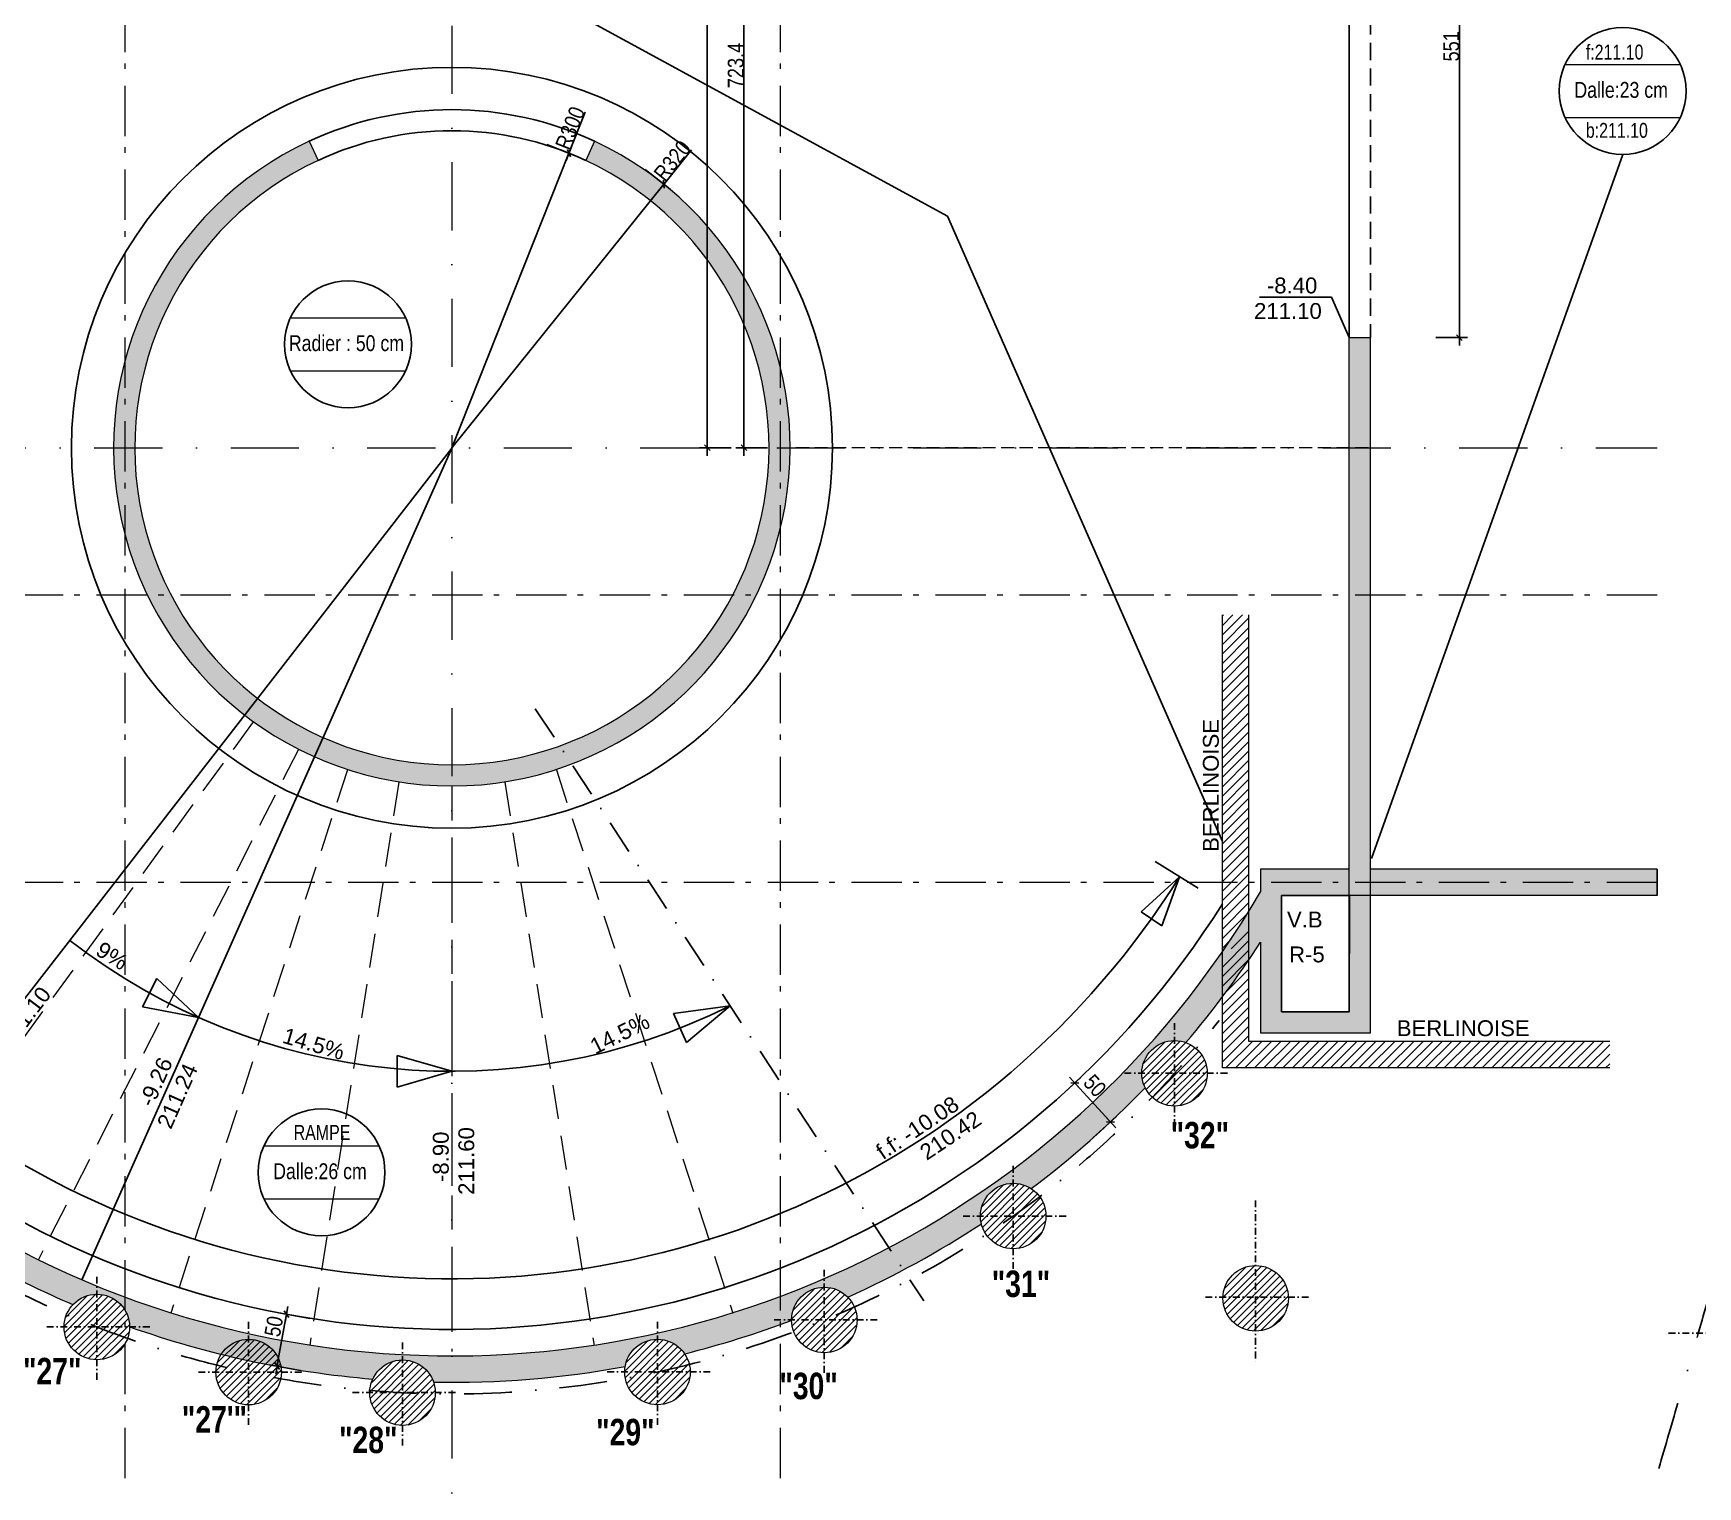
# Model space of a CAD drawing. Header units: centimetres. Extents: x 0 to 26456, y -12469 to -8269.
# Drawn here: x 15046 to 16620, y -11463 to -10087 of the extents above; entities that cross this region are included whole.
import ezdxf
from ezdxf.enums import TextEntityAlignment as Align

# ---------------------------------------------------------------- set-up
doc = ezdxf.new("R2010")
doc.units = ezdxf.units.CM
doc.header["$LTSCALE"] = 25.4
doc.header["$PDMODE"] = 1
doc.header["$PDSIZE"] = -2
for name, pattern in [('CACHEX2', [19.05, 12.7, -6.35]), ('Style de ligne -6', [1.04164, 0.625, -0.20828, 0.06943, -0.13893]), ('TIRETPTX2', [50.8, 25.4, -12.7, 0, -12.7]), ('VW-02', [0.69435, 0.48607, -0.20828])]:
    doc.linetypes.add(name, pattern=pattern)
for name, color, linetype in [('01_cote_gen', 4, 'Continuous'), ('01_linteaux', 2, 'Continuous'), ('01_murs_sup', 2, 'CACHEX2'), ('01_poch_murs', 253, 'Continuous'), ('01_texte', 230, 'Continuous'), ('AA_COTES', 2, 'Continuous')]:
    doc.layers.add(name, color=color, linetype=linetype)
for name, color, linetype, lineweight in [('01_murs_coup', 5, 'Continuous', 60), ('01_PIEUX', 5, 'Continuous', 60), ('B Général', 7, 'Continuous', 5)]:
    doc.layers.add(name, color=color, linetype=linetype, lineweight=lineweight)
doc.styles.add('Eurostile', font='')
doc.styles.add('impact', font='impact.ttf')
doc.styles.add('MATTE_TXT', font='arial.ttf')
doc.styles.add('STYLE2', font='ARIALN.TTF')
doc.styles.get('Eurostile').set_extended_font_data('Eurostile')
doc.dimstyles.new('JB50', dxfattribs={"dimscale": 0.1, "dimtxt": 150, "dimasz": 15, "dimexe": 0.1, "dimexo": 0.1, "dimgap": 0.09, "dimtad": 1, "dimdec": 1, "dimdsep": 46, "dimtxsty": 'STYLE2', "dimblk1": 'BOND_G', "dimblk2": 'BOND_D', "dimsah": 1, "dimcen": 1.5, "dimdle": 0.01, "dimse1": 1, "dimse2": 1, "dimclrd": 4, "dimclre": 2, "dimclrt": 6, "dimazin": 2, "dimtfac": 2.333333, "dimtdec": 1, "dimtix": 1, "dimtmove": 2, "dimatfit": 3, "dimldrblk": 'BOND_G', "dimfxl": 1, "dimtolj": 1, "dimtzin": 0, "dimarcsym": 0})

# ---------------------------------------------------------------- blocks, each defined once
blk = doc.blocks.new('BOND_D')
at = {"layer": 'AA_COTES', "color": 0}
for p, q in [((5, 0), (-5, 0)), ((-1.8, -1.8), (1.8, 1.8)), ((0, 5), (0, -15))]:
    blk.add_line(p, q, dxfattribs=at)
blk = doc.blocks.new('*D234')
at = {"layer": '01_cote_gen', "color": 4, "lineweight": -2, "ltscale": 3, "transparency": 16777216}
for p, q in [((15668.4, -10197.6), (15643.1, -10229.1)), ((15441.6, -10479.6), (15642.1, -10230.3))]:
    blk.add_line(p, q, dxfattribs=at)
at = {"layer": 'Defpoints', "color": 0, "ltscale": 3, "transparency": 16777216}
for p in [(15642.1, -10230.3), (15441.6, -10479.6)]:
    blk.add_point(p, dxfattribs=at)
at = {"layer": '01_cote_gen', "color": 4, "lineweight": -2, "ltscale": 3, "transparency": 16777216, "xscale": 1.5, "yscale": 1.5, "zscale": 1.5, "rotation": 231.1900700336628}
blk.add_blockref('BOND_D', (15642.1, -10230.3), dxfattribs=at)
at = {"layer": '01_cote_gen', "color": 6, "ltscale": 3, "transparency": 16777216, "insert": (15650.2, -10208), "char_height": 15, "attachment_point": 5, "rotation": 51.1901, "style": 'STYLE2'}
blk.add_mtext('\\A1;R320', dxfattribs=at)
blk = doc.blocks.new('BOND_G')
at = {"layer": 'AA_COTES', "color": 0}
for p, q in [((0, -5), (0, 15)), ((5, 0), (-5, 0)), ((1.8, 1.8), (-1.8, -1.8))]:
    blk.add_line(p, q, dxfattribs=at)
blk = doc.blocks.new('*D241')
at = {"layer": '01_cote_gen', "color": 4, "lineweight": -2, "ltscale": 3, "transparency": 16777216}
blk.add_line((16394.8, -9825.7), (16394.8, -10373.8), dxfattribs=at)
at = {"layer": 'Defpoints', "color": 0, "ltscale": 3, "transparency": 16777216}
for p in [(16362.8, -9824.2), (16310.6, -10375.3), (16394.8, -10375.3)]:
    blk.add_point(p, dxfattribs=at)
at = {"layer": '01_cote_gen', "color": 4, "lineweight": -2, "ltscale": 3, "transparency": 16777216, "xscale": 1.5, "yscale": 1.5, "zscale": 1.5}
for name, p, rotation in [('BOND_G', (16394.8, -9824.2), 90), ('BOND_D', (16394.8, -10375.3), 270)]:
    blk.add_blockref(name, p, dxfattribs=dict(at, rotation=rotation))
at = {"layer": '01_cote_gen', "color": 6, "ltscale": 3, "transparency": 16777216, "insert": (16387.1, -10099.7), "char_height": 15, "attachment_point": 5, "rotation": 90, "style": 'STYLE2'}
blk.add_mtext('\\A1;551', dxfattribs=at)
blk = doc.blocks.new('*D254')
at = {"layer": '01_cote_gen', "color": 4, "lineweight": -2, "ltscale": 3, "transparency": 16777216}
blk.add_line((15276.4, -11347.3), (15284.8, -11301.1), dxfattribs=at)
at = {"layer": 'Defpoints', "color": 0, "ltscale": 3, "transparency": 16777216}
for p in [(15285.1, -11299.6), (15287.9, -11300.1), (15278.9, -11349.3)]:
    blk.add_point(p, dxfattribs=at)
at = {"layer": '01_cote_gen', "color": 4, "lineweight": -2, "ltscale": 3, "transparency": 16777216, "xscale": 1.5, "yscale": 1.5, "zscale": 1.5}
for name, p, rotation in [('BOND_D', (15285.1, -11299.6), 79.7154607917483), ('BOND_G', (15276.2, -11348.8), 259.7154607917483)]:
    blk.add_blockref(name, p, dxfattribs=dict(at, rotation=rotation))
at = {"layer": '01_cote_gen', "color": 6, "ltscale": 3, "transparency": 16777216, "insert": (15273.1, -11311), "char_height": 15, "attachment_point": 5, "rotation": 79.7155, "style": 'STYLE2'}
blk.add_mtext('\\A1;50', dxfattribs=at)
blk = doc.blocks.new('*D255')
at = {"layer": '01_cote_gen', "color": 4, "lineweight": -2, "ltscale": 3, "transparency": 16777216}
blk.add_line((16032, -11081.7), (16063.7, -11116.4), dxfattribs=at)
at = {"layer": 'Defpoints', "color": 0, "ltscale": 3, "transparency": 16777216}
for p in [(16022.1, -11088.8), (16055.8, -11125.7), (16064.7, -11117.5)]:
    blk.add_point(p, dxfattribs=at)
at = {"layer": '01_cote_gen', "color": 4, "lineweight": -2, "ltscale": 3, "transparency": 16777216, "xscale": 1.5, "yscale": 1.5, "zscale": 1.5}
for name, p, rotation in [('BOND_G', (16031, -11080.6), 132.3979112276284), ('BOND_D', (16064.7, -11117.5), 312.3979112276284)]:
    blk.add_blockref(name, p, dxfattribs=dict(at, rotation=rotation))
at = {"layer": '01_cote_gen', "color": 6, "ltscale": 3, "transparency": 16777216, "insert": (16049.9, -11083.3), "char_height": 15, "attachment_point": 5, "rotation": 312.3979, "style": 'STYLE2'}
blk.add_mtext('\\A1;50', dxfattribs=at)
blk = doc.blocks.new('*D294')
at = {"layer": '01_cote_gen', "color": 4, "lineweight": -2, "ltscale": 3, "transparency": 16777216}
blk.add_line((15717.8, -10478.1), (15717.8, -9757.7), dxfattribs=at)
at = {"layer": 'Defpoints', "color": 0, "ltscale": 3, "transparency": 16777216}
for p in [(15717.8, -9756.2), (15777.8, -9756.2), (15785, -10479.6)]:
    blk.add_point(p, dxfattribs=at)
at = {"layer": '01_cote_gen', "color": 4, "lineweight": -2, "ltscale": 3, "transparency": 16777216, "xscale": 1.5, "yscale": 1.5, "zscale": 1.5}
for name, p, rotation in [('BOND_D', (15717.8, -9756.2), 90), ('BOND_G', (15717.8, -10479.6), 270)]:
    blk.add_blockref(name, p, dxfattribs=dict(at, rotation=rotation))
at = {"layer": '01_cote_gen', "color": 6, "ltscale": 3, "transparency": 16777216, "insert": (15710.2, -10117.9), "char_height": 15, "attachment_point": 5, "rotation": 90, "style": 'STYLE2'}
blk.add_mtext('\\A1;723.4', dxfattribs=at)
blk = doc.blocks.new('*D296')
at = {"layer": '01_cote_gen', "color": 4, "lineweight": -2, "ltscale": 3, "transparency": 16777216}
blk.add_line((15683.2, -10478.1), (15683.2, -9259.2), dxfattribs=at)
at = {"layer": 'Defpoints', "color": 0, "ltscale": 3, "transparency": 16777216}
for p in [(15683.2, -9257.7), (15733.8, -9257.7), (15633, -10479.6)]:
    blk.add_point(p, dxfattribs=at)
at = {"layer": '01_cote_gen', "color": 4, "lineweight": -2, "ltscale": 3, "transparency": 16777216, "xscale": 1.5, "yscale": 1.5, "zscale": 1.5}
for name, p, rotation in [('BOND_D', (15683.2, -9257.7), 90), ('BOND_G', (15683.2, -10479.6), 270)]:
    blk.add_blockref(name, p, dxfattribs=dict(at, rotation=rotation))
at = {"layer": '01_cote_gen', "color": 6, "ltscale": 3, "transparency": 16777216, "insert": (15675.6, -9830.3), "char_height": 15, "attachment_point": 5, "rotation": 90, "style": 'STYLE2'}
blk.add_mtext('\\A1;1222', dxfattribs=at)
blk = doc.blocks.new('*D301')
at = {"layer": '01_cote_gen', "color": 4, "lineweight": -2, "ltscale": 3, "transparency": 16777216}
for p, q in [((15567.8, -10161.9), (15552.9, -10199.4)), ((15441.6, -10479.6), (15552.3, -10200.8))]:
    blk.add_line(p, q, dxfattribs=at)
at = {"layer": 'Defpoints', "color": 0, "ltscale": 3, "transparency": 16777216}
for p in [(15552.3, -10200.8), (15441.6, -10479.6)]:
    blk.add_point(p, dxfattribs=at)
at = {"layer": '01_cote_gen', "color": 4, "lineweight": -2, "ltscale": 3, "transparency": 16777216, "xscale": 1.5, "yscale": 1.5, "zscale": 1.5, "rotation": 248.3356459759917}
blk.add_blockref('BOND_D', (15552.3, -10200.8), dxfattribs=at)
at = {"layer": '01_cote_gen', "color": 6, "ltscale": 3, "transparency": 16777216, "insert": (15553.5, -10177.1), "char_height": 15, "attachment_point": 5, "rotation": 68.3356, "style": 'STYLE2'}
blk.add_mtext('\\A1;R300', dxfattribs=at)

msp = doc.modelspace()

# ---------------------------------------------------------------- hatches: boundary and pattern name
at = {"layer": '01_poch_murs', "ltscale": 3}
h = msp.add_hatch(color=256, dxfattribs=at)
h.dxf.hatch_style = 1
h.paths.add_polyline_path([(15450.59, -8822.84, -0.0739716), (15441.57, -8821.5), (15441.57, -8835.97, -0.0021272), (15450.59, -8831.61)])
h.paths.add_polyline_path([(15668.51, -8752.74), (15663.8, -8728.15, 0.009149), (15621.33, -8739.71, -0.3948152), (15590.4, -8768.64), (15590.4, -8775.48, -0.0172734)])
h.paths.add_polyline_path([(15673.52, -8725.74, 0.0020817), (15663.8, -8728.15), (15668.51, -8752.74, -0.002126), (15678.23, -8750.32)])
h.paths.add_polyline_path([(16666.18, -10637.13), (16696.16, -10637.13), (16696.16, -10599.63), (16666.18, -10599.63)], flags=9)
h.paths.add_polyline_path([(16665.91, -10027.92), (16696.45, -10027.92), (16696.45, -9988.84), (16665.91, -9988.84)], flags=9)
h.paths.add_polyline_path([(16666.18, -9879.13), (16696.14, -9879.13), (16696.14, -9841.63), (16666.18, -9841.63)], flags=9)
h.paths.add_polyline_path([(16665.99, -9269.13), (16694.94, -9269.13), (16694.94, -9231.63), (16665.99, -9231.63)], flags=9)
h.paths.add_polyline_path([(15979.32, -9709.04), (16011.47, -9709.04), (16011.47, -9656.54), (15979.32, -9656.54)], flags=9)
h.paths.add_polyline_path([(15848.48, -11159.5), (15928.42, -11105.83), (15915.45, -11086.51), (15835.51, -11140.18)], flags=9)
h.paths.add_polyline_path([(16569.7, -8889.29), (16611.78, -8889.29), (16611.78, -8836.79), (16569.7, -8836.79)], flags=9)
h.paths.add_polyline_path([(15890.67, -8814.57), (15962.42, -8814.57), (15962.42, -8791.6), (15890.67, -8791.6)], flags=9)
h.paths.add_polyline_path([(15856.51, -8791.11), (15952.79, -8791.11), (15952.79, -8767.83), (15856.51, -8767.83)], flags=9)
h.paths.add_polyline_path([(16227.67, -8815.48), (16299.42, -8815.48), (16299.42, -8792.51), (16227.67, -8792.51)], flags=9)
h.paths.add_polyline_path([(16193.51, -8792.01), (16289.79, -8792.01), (16289.79, -8768.74), (16193.51, -8768.74)], flags=9)
h.paths.add_polyline_path([(16171.23, -10865.87), (16171.23, -10732.34), (16147.95, -10732.34), (16147.95, -10865.87)], flags=9)
h.paths.add_polyline_path([(16331.61, -11040.5), (16465.14, -11040.5), (16465.14, -11017.22), (16331.61, -11017.22)], flags=9)
h.paths.add_polyline_path([(16229.78, -10970.6), (16271.17, -10970.6), (16271.17, -10947.71), (16229.78, -10947.71)], flags=9)
h.paths.add_polyline_path([(16227.84, -10937.28), (16269.12, -10937.28), (16269.12, -10914.78), (16227.84, -10914.78)], flags=9)
h.paths.add_polyline_path([(15830.44, -9853.87), (15897.91, -9853.87), (15897.91, -9816.37), (15830.44, -9816.37)], flags=9)
h.paths.add_polyline_path([(15829.7, -9696.63), (15898.64, -9696.63), (15898.64, -9657.64), (15829.7, -9657.64)], flags=9)
h.paths.add_polyline_path([(15855.51, -9335.41), (15923.3, -9335.41), (15923.3, -9297.19), (15855.51, -9297.19)], flags=9)
h.paths.add_polyline_path([(15477.55, -9670.91), (15541.27, -9670.91), (15541.27, -9633.41), (15477.55, -9633.41)], flags=9)
h.paths.add_polyline_path([(16554.12, -8978.33), (16554.12, -8906.58), (16531.15, -8906.58), (16531.15, -8978.33)], flags=9)
h.paths.add_polyline_path([(16531.03, -8977.26), (16531.03, -8910.18), (16508.06, -8910.18), (16508.06, -8977.26)], flags=9)
h.paths.add_polyline_path([(15798.61, -8963.21), (15787.86, -8892.27), (15765.15, -8895.71), (15775.9, -8966.65)], flags=9)
h.paths.add_polyline_path([(15777.69, -8964.62), (15769.38, -8909.83), (15746.66, -8913.27), (15754.97, -8968.07)], flags=9)
h.paths.add_polyline_path([(16153.08, -8987.77), (16202.93, -8987.77), (16202.93, -8964.06), (16153.08, -8964.06)], flags=9)
h.paths.add_polyline_path([(16196.64, -9780.74), (16268.39, -9780.74), (16268.39, -9757.77), (16196.64, -9757.77)], flags=9)
h.paths.add_polyline_path([(16208.76, -9756.61), (16264.18, -9756.61), (16264.18, -9733.64), (16208.76, -9733.64)], flags=9)
h.paths.add_polyline_path([(16196.64, -10361.74), (16268.39, -10361.74), (16268.39, -10338.77), (16196.64, -10338.77)], flags=9)
h.paths.add_polyline_path([(16208.76, -10337.61), (16264.18, -10337.61), (16264.18, -10314.64), (16208.76, -10314.64)], flags=9)
h.paths.add_polyline_path([(16510.83, -10189.82), (16585.55, -10189.82), (16585.55, -10168.67), (16510.83, -10168.67)], flags=9)
h.paths.add_polyline_path([(16499.69, -10152.6), (16595.86, -10152.6), (16595.86, -10129.61), (16499.69, -10129.61)], flags=9)
h.paths.add_polyline_path([(16510.83, -10115.75), (16581.79, -10115.75), (16581.79, -10094.6), (16510.83, -10094.6)], flags=9)
h.paths.add_polyline_path([(15575.64, -11059.84), (15635.87, -11029.78), (15625.28, -11008.56), (15565.05, -11038.63)], flags=9)
h.paths.add_polyline_path([(16857.52, -10614.08), (16925.39, -10614.08), (16925.39, -10575.86), (16857.52, -10575.86)], flags=9)
h.paths.add_polyline_path([(16846.89, -10405.8), (16910.93, -10405.8), (16910.93, -10367.58), (16846.89, -10367.58)], flags=9)
h.paths.add_polyline_path([(16875.06, -10282.41), (16944.24, -10282.41), (16944.24, -10243.47), (16875.06, -10243.47)], flags=9)
h.paths.add_polyline_path([(16929.72, -10138.26), (16995.26, -10138.26), (16995.26, -10099.3), (16929.72, -10099.3)], flags=9)
h.paths.add_polyline_path([(16984.6, -9995.25), (17049.91, -9995.25), (17049.91, -9956.31), (16984.6, -9956.31)], flags=9)
h.paths.add_polyline_path([(17021.72, -9848.62), (17082.03, -9848.62), (17082.03, -9811.12), (17021.72, -9811.12)], flags=9)
h.paths.add_polyline_path([(17055.7, -9704.11), (17121.23, -9704.11), (17121.23, -9665.15), (17055.7, -9665.15)], flags=9)
h.paths.add_polyline_path([(17089.56, -9583.51), (17154.69, -9583.51), (17154.69, -9545.29), (17089.56, -9545.29)], flags=9)
h = msp.add_hatch(color=256, dxfattribs=at)
h.dxf.hatch_style = 1
h.paths.add_polyline_path([(15576.64, -10189.52), (15568.2, -10207.65, -0.2916326), (15741.57, -10479.62), (15752.52, -10479.62), (15752.52, -10404.05, 0.2279934)])
h.paths.add_polyline_path([(15752.52, -10479.62), (15741.57, -10479.62, -0.1213562), (15707.24, -10618.97), (15729.64, -10618.97, 0.053087), (15752.52, -10555.19)])
h.paths.add_polyline_path([(15761.57, -10479.62), (15752.52, -10479.62), (15752.52, -10555.19, 0.0596716)])
h.paths.add_polyline_path([(15752.52, -10404.05), (15752.52, -10479.62), (15761.57, -10479.62, 0.0596716)])
h.paths.add_polyline_path([(15729.64, -10618.97), (15707.24, -10618.97, -0.2788408), (15441.57, -10779.62), (15441.57, -10799.62, 0.2876204)])
h.paths.add_polyline_path([(15441.57, -10779.62, -0.2788408), (15175.9, -10618.97), (15153.5, -10618.97, 0.2876204), (15441.57, -10799.62)])
h.paths.add_polyline_path([(15314.94, -10207.65), (15306.5, -10189.52, 0.2216967), (15132.52, -10396.62), (15132.52, -10479.62), (15141.57, -10479.62, -0.2916326)])
h.paths.add_polyline_path([(15132.52, -10396.62, 0.0656888), (15121.57, -10479.62), (15132.52, -10479.62)])
h.paths.add_polyline_path([(15132.52, -10479.62), (15121.57, -10479.62, 0.0656888), (15132.52, -10562.62)])
h.paths.add_polyline_path([(15141.57, -10479.62), (15132.52, -10479.62), (15132.52, -10562.62, 0.0470782), (15153.5, -10618.97), (15175.9, -10618.97, -0.1213562)])
h = msp.add_hatch(color=256, dxfattribs=at)
h.dxf.hatch_style = 1
h.paths.add_polyline_path([(16310.59, -10375.26), (16290.59, -10375.26), (16290.58, -10479.62), (16310.58, -10479.62)])
h.paths.add_polyline_path([(16310.58, -10479.62), (16290.58, -10479.62), (16290.58, -10618.97), (16310.58, -10618.97)])
h = msp.add_hatch(color=256, dxfattribs=at)
h.dxf.hatch_style = 1
h.paths.add_polyline_path([(15752.52, -11309.21), (15752.52, -11282.57, -0.0898896), (15441.57, -11338.92), (15441.57, -11363.92, 0.0452602), (15605.49, -11349.05, -0.6784921), (15661.8, -11336.9, 0.0260462)])
h.paths.add_polyline_path([(15424.22, -11363.76, 0.004763), (15441.57, -11363.92), (15441.57, -11338.92, -0.0893124), (15132.52, -11283.28), (15132.52, -11296.07, -0.1300831), (15136.67, -11311.38, 0.0648347), (15366.68, -11360.84, -0.6784921)])
h.paths.add_polyline_path([(14671.43, -10890.97), (14662.43, -10890.97, -0.0184954), (14662.52, -10893.26, -0.1753609), (14655.34, -10913.1, 0.0183685), (14691.23, -10969.56, -0.4913803), (14730.09, -10999.55, -0.1403271), (14725.39, -11015.96, 0.0395373), (14822.95, -11121.67, -0.562063), (14868.19, -11149.21, -0.0842861), (14866.45, -11159.44, 0.0301172), (14955.5, -11223.41, -0.6241365), (15005.54, -11247.88, -0.0381852), (15005.17, -11252.6, 0.0237593), (15083.01, -11290.39, -0.5039318), (15132.52, -11296.07), (15132.52, -11283.28, -0.1761229)])
h.paths.add_polyline_path([(14571.27, -10618.97), (14565.88, -10618.97, -0.0820807), (14567.53, -10628.94, -0.2553953), (14553.27, -10655.03, 0.0607162), (14627.82, -10862.48, -0.4275821), (14662.43, -10890.97), (14671.43, -10890.97, -0.0823425)])
h = msp.add_hatch(color=256, dxfattribs=at)
h.dxf.hatch_style = 1
h.paths.add_polyline_path([(16581.76, -10878.22), (16310.58, -10878.22), (16310.58, -10890.97), (16581.76, -10890.97)])
h.paths.add_polyline_path([(16581.76, -10890.97), (16310.58, -10890.97), (16310.58, -10903.22), (16581.76, -10903.22)])
h.paths.add_polyline_path([(16310.58, -10878.22), (16310.58, -10618.97), (16290.58, -10618.97), (16290.58, -10890.97), (16310.58, -10890.97)])
h.paths.add_polyline_path([(16310.58, -10890.97), (16290.58, -10890.97), (16290.58, -10903.22), (16310.58, -10903.22)])
h = msp.add_hatch(dxfattribs=at)
h.set_pattern_fill('ANSI31', color=256, scale=2)
h.set_pattern_definition([(45, (-7370.0467, -0.4885), (-4.490128, 4.490128), [])])
h.paths.add_polyline_path([(16195.58, -10637.75), (16170.58, -10637.75), (16170.58, -10735.52), (16195.58, -10744.28)])
h.paths.add_polyline_path([(16195.58, -10744.28), (16170.58, -10735.52), (16170.58, -10864.95), (16195.58, -10879.06)])
h.paths.add_polyline_path([(16170.58, -10864.95), (16170.58, -10883.59), (16170.87, -10883.75), (16195.58, -10883.75), (16195.58, -10879.06)])
h.paths.add_polyline_path([(16195.58, -10883.76), (16170.9, -10883.76), (16184.8, -10891.46), (16195.58, -10891.46)])
h.paths.add_polyline_path([(16195.58, -10897.42), (16184.8, -10891.46), (16170.58, -10891.46), (16170.58, -10903.75), (16195.58, -10903.75)])
h.paths.add_polyline_path([(16195.58, -10903.75), (16170.58, -10903.75), (16170.58, -10956.94, 0.0129006), (16195.58, -10918.67)])
h.paths.add_polyline_path([(16170.9, -10883.76), (16170.58, -10883.76), (16170.58, -10891.46), (16184.8, -10891.46)])
h.paths.add_polyline_path([(16195.58, -10964.67), (16195.58, -10928.12, -0.0126628), (16170.58, -10965.69), (16170.58, -10999.73, 0.0118177)])
h.paths.add_polyline_path([(16195.58, -10984.03), (16195.58, -10964.67, -0.0118177), (16170.58, -10999.73), (16170.58, -11017.88, 0.0114131)])
h.paths.add_polyline_path([(16195.58, -10984.03, -0.0114131), (16170.58, -11017.88), (16170.58, -11066.46), (16290.58, -11066.46), (16290.58, -11041.46), (16195.58, -11041.46)])
h.paths.add_polyline_path([(16302.54, -11041.46), (16290.58, -11041.46), (16290.58, -11066.46), (16302.54, -11066.46)])
h.paths.add_polyline_path([(16319.08, -11041.46), (16302.54, -11041.46), (16302.54, -11066.46), (16319.08, -11066.46)])
h.paths.add_polyline_path([(16491.66, -11041.46), (16319.08, -11041.46), (16319.08, -11066.46), (16491.66, -11066.46)])
h.paths.add_polyline_path([(16537.11, -11041.46), (16491.66, -11041.46), (16491.66, -11066.46), (16537.11, -11066.46)])
h.paths.add_polyline_path([(16195.58, -10891.46), (16184.8, -10891.46), (16195.58, -10897.42)], flags=17)
h = msp.add_hatch(color=256, dxfattribs=at)
h.dxf.hatch_style = 1
h.paths.add_polyline_path([(16206.59, -10947.57), (16206.59, -11033.26), (16310.58, -11033.26), (16310.58, -10903.22), (16290.65, -10903.22), (16290.58, -11013.26), (16226.59, -11013.26), (16226.59, -10903.22), (16290.58, -10903.22), (16290.58, -10890.97), (16206.59, -10890.97), (16206.59, -10899.85, -0.1725507), (15752.52, -11282.57), (15752.52, -11309.21, 0.0030373), (15762.9, -11305.37, -0.0034591), (15762.9, -11304.94, -0.6736246), (15816.14, -11283.35, 0.0396314), (15942.48, -11213.85, -0.0588917), (15941.62, -11206.62, -0.5957939), (15989.57, -11180.67, 0.0395919), (16097.43, -11085.19, -0.1147068), (16094.25, -11071.52, -0.5230756), (16136.09, -11042.47, 0.0324782)])
h.paths.add_polyline_path([(16290.58, -10878.22), (16206.59, -10878.22), (16206.59, -10890.97), (16290.58, -10890.97)])
at = {"layer": '01_poch_murs'}
h = msp.add_hatch(dxfattribs=at)
h.set_pattern_fill('ANSI31', color=256, scale=1.5)
h.set_pattern_definition([(45, (-2083.4383, -2368.2505), (-3.367596, 3.367596), [])])
h.paths.add_polyline_path([(16125.25, -11040.52, 0.4142136), (16094.25, -11071.52), (16125.25, -11071.52)])
h.paths.add_polyline_path([(16125.25, -11071.52), (16094.25, -11071.52, 0.4142136), (16125.25, -11102.52)])
h.paths.add_polyline_path([(16125.25, -11040.52), (16125.25, -11071.52), (16156.25, -11071.52, 0.4142136)])
h.paths.add_polyline_path([(16156.25, -11071.52), (16125.25, -11071.52), (16125.25, -11102.52, 0.4142136)])
h = msp.add_hatch(dxfattribs=at)
h.set_pattern_fill('ANSI31', color=256, scale=1.5)
h.set_pattern_definition([(45, (-2236.069, -2503.357), (-3.367596, 3.367596), [])])
h.paths.add_polyline_path([(15972.62, -11175.62, 0.4142136), (15941.62, -11206.62), (15972.62, -11206.62)])
h.paths.add_polyline_path([(15972.62, -11206.62), (15941.62, -11206.62, 0.4142136), (15972.62, -11237.62)])
h.paths.add_polyline_path([(15972.62, -11175.62), (15972.62, -11206.62), (16003.62, -11206.62, 0.4142136)])
h.paths.add_polyline_path([(16003.62, -11206.62), (15972.62, -11206.62), (15972.62, -11237.62, 0.4142136)])
h = msp.add_hatch(dxfattribs=at)
h.set_pattern_fill('ANSI31', color=256, scale=1.5)
h.set_pattern_definition([(45, (-2006.7076, -2581.143), (-3.367596, 3.367596), [])])
h.paths.add_polyline_path([(16201.98, -11253.41, 0.4142136), (16170.98, -11284.41), (16201.98, -11284.41)])
h.paths.add_polyline_path([(16201.98, -11284.41), (16170.98, -11284.41, 0.4142136), (16201.98, -11315.41)])
h.paths.add_polyline_path([(16201.98, -11253.41), (16201.98, -11284.41), (16232.98, -11284.41, 0.4142136)])
h.paths.add_polyline_path([(16232.98, -11284.41), (16201.98, -11284.41), (16201.98, -11315.41, 0.4142136)])
h = msp.add_hatch(dxfattribs=at)
h.set_pattern_fill('ANSI31', color=256, scale=1.5)
h.set_pattern_definition([(45, (-2414.796, -2601.6747), (-3.367596, 3.367596), [])])
h.paths.add_polyline_path([(15793.9, -11273.94, 0.4142136), (15762.9, -11304.94), (15793.9, -11304.94)])
h.paths.add_polyline_path([(15793.9, -11304.94), (15762.9, -11304.94, 0.4142136), (15793.9, -11335.94)])
h.paths.add_polyline_path([(15793.9, -11273.94), (15793.9, -11304.94), (15824.9, -11304.94, 0.4142136)])
h.paths.add_polyline_path([(15824.9, -11304.94), (15793.9, -11304.94), (15793.9, -11335.94, 0.4142136)])
h = msp.add_hatch(dxfattribs=at)
h.set_pattern_fill('ANSI31', color=256, scale=1.5)
h.set_pattern_definition([(45, (-3103.026, -2608.289), (-3.367596, 3.367596), [])])
h.paths.add_polyline_path([(15105.67, -11280.56, 0.4142136), (15074.67, -11311.56), (15105.67, -11311.56)])
h.paths.add_polyline_path([(15105.67, -11311.56), (15074.67, -11311.56, 0.4142136), (15105.67, -11342.56)])
h.paths.add_polyline_path([(15105.67, -11280.56), (15105.67, -11311.56), (15136.67, -11311.56, 0.4142136)])
h.paths.add_polyline_path([(15136.67, -11311.56), (15105.67, -11311.56), (15105.67, -11342.56, 0.4142136)])
h = msp.add_hatch(dxfattribs=at)
h.set_pattern_fill('ANSI31', color=256, scale=1.5)
h.set_pattern_definition([(45, (-2959.394, -2651.016), (-3.367596, 3.367596), [])])
h.paths.add_polyline_path([(15249.3, -11323.28, 0.4142136), (15218.3, -11354.28), (15249.3, -11354.28)])
h.paths.add_polyline_path([(15249.3, -11354.28), (15218.3, -11354.28, 0.4142136), (15249.3, -11385.28)])
h.paths.add_polyline_path([(15249.3, -11323.28), (15249.3, -11354.28), (15280.3, -11354.28, 0.4142136)])
h.paths.add_polyline_path([(15280.3, -11354.28), (15249.3, -11354.28), (15249.3, -11385.28, 0.4142136)])
h = msp.add_hatch(dxfattribs=at)
h.set_pattern_fill('ANSI31', color=256, scale=1.5)
h.set_pattern_definition([(45, (-2572.6302, -2650.908), (-3.367596, 3.367596), [])])
h.paths.add_polyline_path([(15636.06, -11323.18, 0.4142136), (15605.06, -11354.18), (15636.06, -11354.18)])
h.paths.add_polyline_path([(15636.06, -11354.18), (15605.06, -11354.18, 0.4142136), (15636.06, -11385.18)])
h.paths.add_polyline_path([(15636.06, -11323.18), (15636.06, -11354.18), (15667.06, -11354.18, 0.4142136)])
h.paths.add_polyline_path([(15667.06, -11354.18), (15636.06, -11354.18), (15636.06, -11385.18, 0.4142136)])
h = msp.add_hatch(dxfattribs=at)
h.set_pattern_fill('ANSI31', color=256, scale=1.5)
h.set_pattern_definition([(45, (-2813.8263, -2670.4714), (-3.367596, 3.367596), [])])
h.paths.add_polyline_path([(15394.87, -11342.74, 0.4142136), (15363.87, -11373.74), (15394.87, -11373.74)])
h.paths.add_polyline_path([(15394.87, -11373.74), (15363.87, -11373.74, 0.4142136), (15394.87, -11404.74)])
h.paths.add_polyline_path([(15394.87, -11342.74), (15394.87, -11373.74), (15425.87, -11373.74, 0.4142136)])
h.paths.add_polyline_path([(15425.87, -11373.74), (15394.87, -11373.74), (15394.87, -11404.74, 0.4142136)])

# ---------------------------------------------------------------- linework, layer by layer
at = {"layer": '01_linteaux'}
msp.add_line((16290.59, -9824.26), (16290.59, -10375.28), dxfattribs=at)
at = {"layer": '01_linteaux', "linetype": 'TIRETPTX2', "ltscale": 0.05}
msp.add_line((15520.5, -10726.5), (15888, -11287), dxfattribs=at)
at = {"layer": '01_linteaux', "linetype": 'TIRETPTX2', "ltscale": 0.01}
for p, q in [((16125.25, -11121.52), (16125.25, -11021.52)), ((16175.25, -11071.52), (16075.25, -11071.52)), ((15972.62, -11256.62), (15972.62, -11156.62)), ((16201.98, -11191.86), (16201.98, -11347.57)), ((16022.62, -11206.62), (15922.62, -11206.62)), ((15793.9, -11354.94), (15793.9, -11254.94)), ((15105.67, -11361.56), (15105.67, -11261.56)), ((16251.98, -11283.48), (16151.98, -11283.48)), ((15249.3, -11404.28), (15249.3, -11304.28)), ((15636.06, -11404.18), (15636.06, -11304.18)), ((15843.9, -11304.94), (15743.9, -11304.94)), ((15155.67, -11311.56), (15055.67, -11311.56)), ((16716.18, -11317.42), (16589.86, -11317.42)), ((15394.87, -11423.74), (15394.87, -11323.74)), ((15299.3, -11354.28), (15199.3, -11354.28)), ((15686.06, -11354.18), (15586.06, -11354.18)), ((15444.87, -11373.74), (15344.87, -11373.74))]:
    msp.add_line(p, q, dxfattribs=at)
at = {"layer": '01_linteaux'}
msp.add_circle((15441.57, -10479.62), 360, dxfattribs=at)
for centre, radius, start, end in [((15441.57, -10479.62), 320, 65.03362, 114.96638), ((15441.57, -10479.62), 300, 65.03362, 114.96638), ((15441.57, -10452.92), 861, 190.90223, 327.85467)]:
    msp.add_arc(centre, radius, start, end, dxfattribs=at)
at = {"layer": '01_linteaux', "linetype": 'TIRETPTX2', "ltscale": 0.07}
msp.add_arc((15441.57, -10452.92), 922, 186.43891, 321.92875, dxfattribs=at)
at = {"layer": '01_linteaux', "color": 5, "linetype": 'TIRETPTX2', "ltscale": 0.1}
msp.add_open_spline([(16511.01, -11693.5), (16665.31, -11164.79), (16819.61, -10636.08)], degree=2, dxfattribs=at)
at = {"layer": '01_murs_coup', "linetype": 'TIRETPTX2', "lineweight": 5, "ltscale": 0.1}
for p, q in [((15441.57, -8659.86), (15441.57, -11757.53)), ((14328.43, -10479.62), (16581.76, -10479.62))]:
    msp.add_line(p, q, dxfattribs=at)
at = {"layer": '01_murs_coup', "linetype": 'Continuous', "lineweight": 5}
for p, q in [((16494.76, -10116.93), (16603.77, -10116.93)), ((16494.76, -10167.07), (16603.77, -10167.07)), ((15306.5, -10189.52), (15314.94, -10207.65)), ((15576.64, -10189.52), (15568.2, -10207.65)), ((15288.78, -10356.6), (15397.8, -10356.6)), ((16290.58, -11013.26), (16290.59, -10375.26)), ((16290.58, -11013.26), (16290.59, -10375.28)), ((16290.59, -10375.26), (16310.52, -10375.26)), ((16300.59, -10375.26), (16310.52, -10375.26)), ((16310.58, -11033.26), (16310.59, -10375.28)), ((16310.58, -11033.26), (16310.59, -10375.28)), ((15288.78, -10406.75), (15397.8, -10406.75)), ((16170.58, -11066.46), (16170.58, -10637.75)), ((16195.58, -11041.46), (16195.58, -10637.75)), ((16290.58, -10878.22), (16206.59, -10878.22)), ((16290.58, -10878.22), (16206.59, -10878.22)), ((16206.59, -10878.22), (16206.59, -10899.85)), ((16581.76, -10878.22), (16310.58, -10878.22)), ((16581.76, -10903.22), (16226.59, -10903.22)), ((16581.76, -10903.22), (16226.59, -10903.22)), ((16226.59, -10903.22), (16226.59, -11013.26)), ((16226.59, -10903.22), (16226.59, -11013.26)), ((16206.59, -10947.57), (16206.59, -11033.26)), ((16206.59, -10947.57), (16206.59, -11033.26)), ((16226.59, -11013.26), (16290.58, -11013.26)), ((16226.59, -11013.26), (16290.58, -11013.26)), ((16206.59, -11033.26), (16310.58, -11033.26)), ((16206.59, -11033.26), (16310.58, -11033.26)), ((16537.11, -11041.46), (16195.58, -11041.46)), ((16537.11, -11066.46), (16170.58, -11066.46)), ((15263.76, -11140.21), (15372.77, -11140.21)), ((15263.76, -11190.36), (15372.77, -11190.36))]:
    msp.add_line(p, q, dxfattribs=at)
at = {"layer": '01_murs_coup', "linetype": 'Continuous', "lineweight": 5, "flags": 128}
msp.add_lwpolyline([(16226.59, -10903.26), (16290.58, -10903.26), (16290.58, -11013.26), (16226.59, -11013.26)], close=True, dxfattribs=at)
at = {"layer": '01_murs_coup', "linetype": 'Continuous', "lineweight": 5}
for centre, radius, start, end in [((15441.57, -10479.62), 320, 114.96638, 65.03362), ((15441.57, -10479.62), 300, 114.96638, 65.03362), ((15441.57, -10452.92), 886, 190.7667, 329.70605), ((15441.57, -10452.92), 911, 319.67328, 327.11412), ((15441.57, -10452.92), 911, 306.98025, 316.0493), ((15441.57, -10452.92), 911, 294.27818, 303.35627), ((15441.57, -10452.92), 911, 241.378, 246.82221), ((15441.57, -10452.92), 911, 283.98977, 290.65386), ((15441.57, -10452.92), 911, 250.44619, 265.28443), ((15441.57, -10452.92), 911, 268.90841, 280.36579)]:
    msp.add_arc(centre, radius, start, end, dxfattribs=at)
at = {"layer": '01_murs_sup', "ltscale": 0.05}
msp.add_line((16310.58, -9806.22), (16310.59, -10375.28), dxfattribs=at)
at = {"layer": '01_PIEUX', "linetype": 'Continuous', "lineweight": 5}
for centre in [(16125.25, -11071.52), (15972.62, -11206.62), (16201.98, -11284.41), (15793.9, -11304.94), (15105.67, -11311.56), (15249.3, -11354.28), (15636.06, -11354.18), (15394.87, -11373.74)]:
    msp.add_circle(centre, 31, dxfattribs=at)
at = {"layer": '01_poch_murs', "linetype": 'CACHEX2', "lineweight": 5, "ltscale": 0.1}
for p, q in [((15253.48, -10738.99), (14933.57, -11179.31)), ((15296.29, -10765.23), (15050.17, -11248.27)), ((15342.68, -10784.45), (15175.64, -11298.56)), ((15540.46, -10784.45), (15707.5, -11298.56)), ((15391.51, -10796.17), (15307.1, -11329.15)), ((15441.57, -10800.11), (15441.57, -11334.95)), ((15491.63, -10796.17), (15576.04, -11329.15))]:
    msp.add_line(p, q, dxfattribs=at)
at = {"layer": '01_poch_murs', "ltscale": 3}
for p, q in [((16581.76, -10878.22), (16581.76, -10903.22)), ((16290.58, -10903.26), (16226.59, -10903.22)), ((16226.59, -10903.22), (16226.59, -11013.26)), ((16290.58, -11013.26), (16290.65, -10903.26)), ((16226.59, -11013.26), (16290.58, -11013.26))]:
    msp.add_line(p, q, dxfattribs=at)
at = {"layer": '01_texte'}
for p, q in [((15287.98, -9920.97), (15910.32, -10260.32)), ((16549.26, -10202), (16311.58, -10868.26)), ((15910.32, -10260.32), (16170.58, -10852.1)), ((16205.76, -10337), (16273.76, -10337)), ((16273.76, -10337), (16290.59, -10375.26)), ((14911.57, -11162.92), (15441.59, -10480.09)), ((15091.57, -11266.86), (15441.57, -10480.11)), ((16147.45, -10896.5), (16106.88, -10871.01)), ((16130.01, -10885.54), (16093.61, -10918.8)), ((16130.01, -10885.54), (16113.27, -10931.92)), ((16093.61, -10918.8), (16113.27, -10931.92)), ((15162.51, -10981.85), (15148.88, -11008.66)), ((15201.94, -11018.76), (15162.51, -10981.85)), ((15201.94, -11018.76), (15148.88, -11008.66)), ((15704.83, -11007.63), (15651.32, -11015)), ((15651.32, -11015), (15663.56, -11042.48)), ((15704.83, -11007.63), (15663.56, -11042.48)), ((15441.57, -11069.62), (15389.69, -11054.58)), ((15389.69, -11054.58), (15389.69, -11084.66)), ((15441.57, -11069.62), (15389.69, -11084.66))]:
    msp.add_line(p, q, dxfattribs=at)
for centre in [(16549.26, -10142), (15343.29, -10381.68), (15318.26, -11165.28)]:
    msp.add_circle(centre, 60, dxfattribs=at)
for centre, radius, start, end in [((15441.57, -10452.92), 813.09, 191.17929, 327.85467), ((15441.57, -10479.62), 590, 232.21042, 296.50003)]:
    msp.add_arc(centre, radius, start, end, dxfattribs=at)
at = {"layer": 'B Général', "color": 1, "linetype": 'Style de ligne -6', "lineweight": 13, "ltscale": 3}
for p, q in [((15132.52, -11454.6), (15132.52, -8459.6)), ((15752.52, -11454.6), (15752.52, -8459.6)), ((16581.76, -10618.97), (14263.13, -10618.97)), ((16581.76, -10890.97), (14263.13, -10890.97))]:
    msp.add_line(p, q, dxfattribs=at)
at = {"layer": 'B Général', "color": 1, "linetype": 'VW-02', "lineweight": 13, "true_color": 0xff0000}
msp.add_line((16308.52, -10479.62), (15761.57, -10479.62), dxfattribs=at)

# ---------------------------------------------------------------- texts
at = {"layer": '01_texte', "style": 'Eurostile', "width": 0.8}
for s, p in [('f:211.10', (16514.36, -10112.22)), ('b:211.10', (16514.36, -10186.29)), ('RAMPE', (15291.89, -11134.56))]:
    msp.add_text(s, height=14.097, rotation=0, dxfattribs=at).set_placement(p)
at = {"layer": '01_texte', "style": 'MATTE_TXT', "width": 0.8}
for s, p in [('Dalle:23 cm', (16547.77, -10152.94)), ('Radier : 50 cm', (15341.8, -10392.62)), ('Dalle:26 cm', (15316.77, -11176.22))]:
    msp.add_text(s, height=15, dxfattribs=at).set_placement(p, align=Align.BOTTOM_CENTER)
at = {"layer": '01_texte', "style": 'MATTE_TXT'}
for s, p in [('-8.40', (16212.59, -10333.53)), ('211.10', (16200.47, -10357.66)), ('V.B', (16231.59, -10933.53)), ('R-5', (16233.59, -10966.53)), ('BERLINOISE', (16335.49, -11036.36))]:
    msp.add_text(s, height=15, dxfattribs=at).set_placement(p)
for s, rotation, p in [('BERLINOISE', 90, (16167.1, -10861.99)), ('9%%%', 328.09878, (15103.33, -10958.68)), ('211.10', 52.82547, (15024.63, -11048.03)), ('14.5%%%', 26.52925, (15577.16, -11054.05)), ('14.5%%%', 343.58903, (15280.27, -11042.41)), ('-9.26', 66.0954, (15158.53, -11104.47)), ('211.24', 66.0954, (15175.68, -11125.33)), ('f.f: -10.08', 33.8763, (15849.4, -11153.91)), ('210.42', 33.8763, (15890.83, -11154.42)), ('-8.90', 90, (15438.56, -11174.44)), ('211.60', 90, (15462.69, -11186.56))]:
    msp.add_text(s, height=15, rotation=rotation, dxfattribs=at).set_placement(p)
at = {"layer": '01_texte', "style": 'impact'}
for s, p in [('"32"', (16149.21, -11150.06)), ('"31"', (15979.95, -11290.68)), ('"27"', (15063.48, -11373.31)), ('"30"', (15779.02, -11387.37)), ('"27\'"', (15216.91, -11419.01)), ('"29"', (15605.65, -11431.03)), ('"28"', (15362.47, -11438.47))]:
    msp.add_text(s, height=25, rotation=0, dxfattribs=at).set_placement(p, align=Align.BOTTOM_CENTER)

# ---------------------------------------------------------------- dimensions: what is measured, and where the dimension line sits
at = {"layer": '01_cote_gen', "ltscale": 3}
for base, p1, p2, angle, picture, middle, dimtype in [((15683.16, -9257.66), (15633.02, -10479.62), (15733.77, -9257.66), 90, '*D296', (15675.62, -9830.3), 160), ((16064.75, -11117.54), (16022.12, -11088.75), (16055.84, -11125.68), 312.39791, '*D255', (16049.9, -11083.31), 161), ((15285.1, -11299.59), (15278.92, -11349.29), (15287.85, -11300.09), 79.71546, '*D254', (15273.09, -11310.98), 161)]:
    dim = msp.add_linear_dim(base=base, p1=p1, p2=p2, angle=angle, dimstyle='JB50', dxfattribs=at)
    dim.commit()
    dim.dimension.update_dxf_attribs({"geometry": picture, "text_midpoint": middle, "dimtype": dimtype})
dim = msp.add_linear_dim(base=(15717.84, -9756.24), p1=(15784.98, -10479.62), p2=(15777.75, -9756.24), angle=90, dimstyle='JB50', dxfattribs=at)
dim.commit()
dim.dimension.update_dxf_attribs({"geometry": '*D294', "text_midpoint": (15710.17, -10117.93)})
dim = msp.add_linear_dim(base=(16394.76, -10375.28), p1=(16362.82, -9824.22), p2=(16310.59, -10375.28), angle=90, text='551', dimstyle='JB50', dxfattribs=at)
dim.commit()
dim.dimension.update_dxf_attribs({"geometry": '*D241', "text_midpoint": (16387.1, -10099.75)})
for mpoint, picture, middle in [((15552.32, -10200.81), '*D301', (15553.49, -10177.11)), ((15642.13, -10230.27), '*D234', (15650.23, -10207.96))]:
    dim = msp.add_radius_dim(center=(15441.57, -10479.62), mpoint=mpoint, dimstyle='JB50', dxfattribs=at)
    dim.commit()
    dim.dimension.update_dxf_attribs({"geometry": picture, "text_midpoint": middle})

doc.saveas('drawing.dxf')
